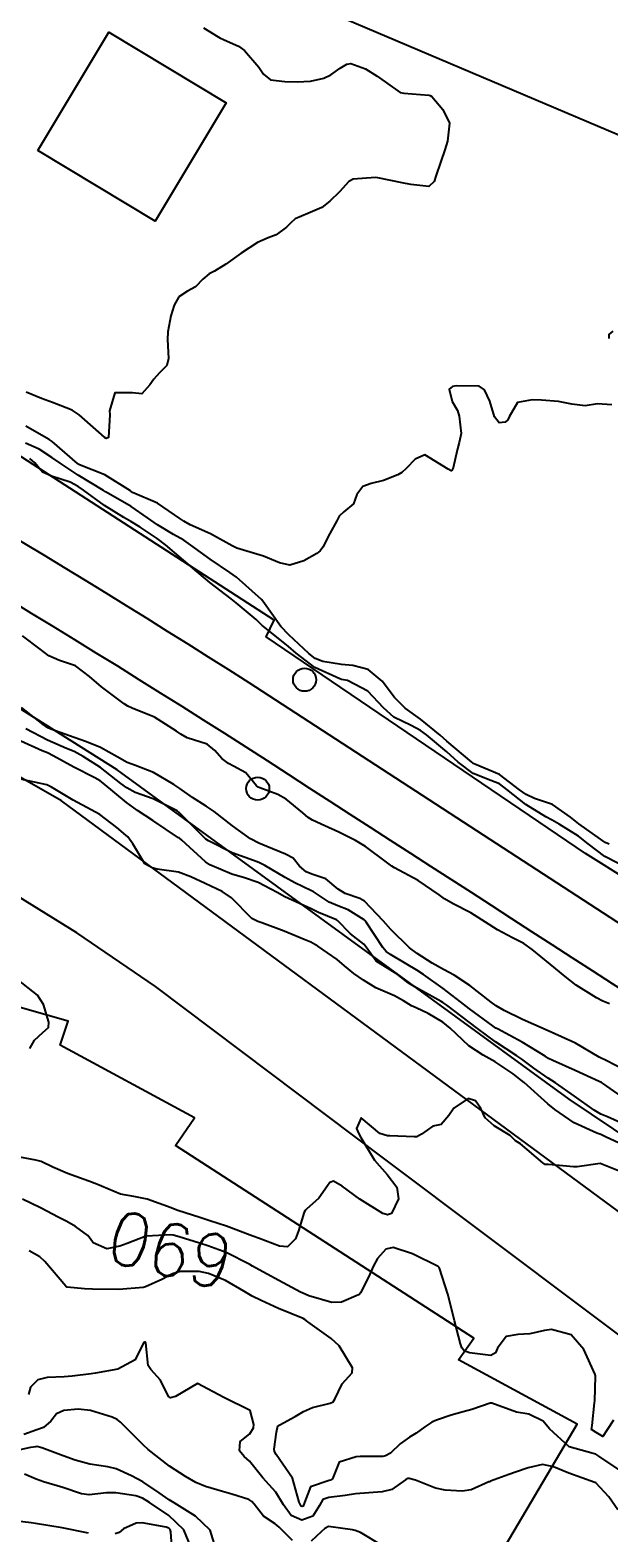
# Model space of a CAD drawing. Header units: metres. Extents: x 286371 to 293043, y 7462578 to 7466404.
# Drawn here: x 286467.2 to 286510.7, y 7466072.3 to 7466185.3 of the extents above; entities that cross this region are included whole.
import ezdxf
from ezdxf.enums import TextEntityAlignment as Align

# ---------------------------------------------------------------- set-up
doc = ezdxf.new("R2010")
doc.units = ezdxf.units.M
doc.header["$MEASUREMENT"] = 0
for name, color, linetype in [('Cotas', 45, 'Continuous'), ('Curvas de Nivel 1m', 11, 'Continuous'), ('Curvas de Nivel 5m', 15, 'Continuous'), ('Divisas', 45, 'Continuous'), ('Edificações', 30, 'Continuous'), ('Linha Férrea', 20, 'Continuous'), ('Postes', 20, 'Continuous'), ('Vias primárias', 230, 'Continuous')]:
    doc.layers.add(name, color=color, linetype=linetype)
doc.styles.add('Style-STANDARD', font='STANDARD.shx')

msp = doc.modelspace()

# ---------------------------------------------------------------- linework, layer by layer
at = {"layer": 'Curvas de Nivel 1m', "flags": 128}
for points, elevation in [([(286510.98, 7466162.64), (286510.67, 7466162.39), (286510.68, 7466162.08)], 699), ([(286510.9, 7466157.1), (286509.81, 7466157.18), (286508.9, 7466157.03), (286507.88, 7466157.14), (286506.9, 7466157.36), (286505.61, 7466157.45), (286504.9, 7466157.47), (286503.81, 7466157.27), (286503.18, 7466156.19), (286503.09, 7466155.98), (286502.88, 7466155.81), (286502.44, 7466155.76), (286502.07, 7466156.21), (286501.74, 7466157.38), (286501.34, 7466158.22), (286500.92, 7466158.5), (286499.2, 7466158.54), (286498.92, 7466158.47), (286498.68, 7466158.27), (286498.9, 7466157.35), (286499.31, 7466156.67), (286499.42, 7466156.25), (286499.57, 7466154.95), (286499.44, 7466154.26), (286499.31, 7466153.8), (286498.96, 7466152.26), (286498.91, 7466152.18), (286498.82, 7466152.13), (286498.59, 7466152.27), (286496.84, 7466153.35), (286496.13, 7466153.01), (286495.46, 7466152.31), (286495.12, 7466152.02), (286494.82, 7466151.85), (286493.74, 7466151.41), (286492.81, 7466151.18), (286492.2, 7466150.96), (286491.75, 7466150.37), (286491.5, 7466149.66), (286490.77, 7466149.06), (286490.42, 7466148.74), (286490.23, 7466148.39), (286489.72, 7466147.43), (286489.18, 7466146.41), (286489, 7466146.14), (286488.73, 7466145.94), (286487.76, 7466145.38), (286486.71, 7466145.06), (286485.94, 7466145.23), (286484.72, 7466145.73), (286482.98, 7466146.25), (286482.73, 7466146.34), (286482.38, 7466146.51), (286480.75, 7466147.41), (286479.22, 7466148.09), (286478.76, 7466148.36), (286478.46, 7466148.57), (286476.78, 7466149.7), (286474.9, 7466150.52), (286474.79, 7466150.58), (286474.73, 7466150.63), (286472.81, 7466151.85), (286470.92, 7466152.59), (286470.82, 7466152.64), (286470.75, 7466152.69), (286468.85, 7466154.35), (286468.63, 7466154.5), (286468.24, 7466154.72), (286466.87, 7466155.49)], 699), ([(286510.7, 7466124.08), (286510.4, 7466124.21), (286510.04, 7466124.45), (286508.42, 7466125.62), (286507.78, 7466126.12), (286506.44, 7466127.06), (286505.08, 7466127.53), (286504.45, 7466127.81), (286503.97, 7466128.18), (286502.47, 7466129.33), (286500.61, 7466130.11), (286500.48, 7466130.16), (286500.38, 7466130.24), (286498.51, 7466131.82), (286497.99, 7466132.27), (286496.53, 7466133.47), (286495.37, 7466134.31), (286494.56, 7466135.11), (286493.64, 7466136.34), (286492.59, 7466137.21), (286491.45, 7466137.51), (286490.59, 7466137.6), (286489.2, 7466137.81), (286488.61, 7466138.05), (286488.13, 7466138.42), (286486.63, 7466139.82), (286486.03, 7466140.45), (286484.67, 7466142.35), (286484.57, 7466142.48), (286482.7, 7466144.15), (286482.21, 7466144.51), (286480.72, 7466145.5), (286479.28, 7466146.56), (286478.74, 7466146.92), (286477.96, 7466147.36), (286476.76, 7466148.09), (286476.01, 7466148.61), (286474.78, 7466149.45), (286472.91, 7466150.53), (286472.79, 7466150.6), (286472.71, 7466150.66), (286470.81, 7466151.81), (286469.45, 7466152.71), (286468.83, 7466153.15), (286467.88, 7466153.77), (286466.85, 7466154.23)], 698), ([(286512.21, 7466122.21), (286510.38, 7466123.15), (286509.13, 7466124.1), (286508.4, 7466124.68), (286506.95, 7466125.6), (286506.42, 7466125.9), (286505.95, 7466126.15), (286504.44, 7466127.06), (286503.01, 7466128.2), (286502.46, 7466128.61), (286501.8, 7466128.87), (286500.47, 7466129.39), (286499.35, 7466130.25), (286498.5, 7466131.02), (286496.97, 7466132.29), (286496.52, 7466132.63), (286495.83, 7466133), (286494.53, 7466133.63), (286493.74, 7466134.34), (286492.56, 7466135.58), (286491.03, 7466136.38), (286490.58, 7466136.47), (286490.46, 7466136.5), (286488.59, 7466137.35), (286487.18, 7466138.44), (286486.62, 7466138.93), (286484.71, 7466140.47), (286484.64, 7466140.53), (286484.17, 7466140.96), (286482.67, 7466142.21), (286482.3, 7466142.51), (286480.69, 7466143.76), (286479.74, 7466144.55), (286478.72, 7466145.43), (286477.37, 7466146.58), (286476.74, 7466147.06), (286475.47, 7466147.9), (286474.76, 7466148.34), (286474.24, 7466148.63), (286472.78, 7466149.54), (286471.21, 7466150.68), (286470.8, 7466150.96), (286470.21, 7466151.28), (286468.81, 7466151.74), (286468.13, 7466152.04), (286467.56, 7466152.74), (286467.17, 7466153.08)], 697), ([(286510.72, 7466112.08), (286510.21, 7466112.3), (286509.75, 7466112.55), (286508.22, 7466113.5), (286507.39, 7466114.13), (286506.26, 7466115.06), (286504.9, 7466116.17), (286504.28, 7466116.61), (286503.44, 7466117.04), (286502.3, 7466117.64), (286501.41, 7466118.22), (286500.31, 7466118.92), (286498.98, 7466119.6), (286498.33, 7466119.98), (286497.93, 7466120.27), (286496.35, 7466121.36), (286494.56, 7466122.32), (286494.37, 7466122.43), (286493.97, 7466122.73), (286492.39, 7466123.9), (286491.63, 7466124.37), (286490.4, 7466124.98), (286489.34, 7466125.47), (286488.42, 7466125.89), (286488.08, 7466126.08), (286487.68, 7466126.43), (286486.44, 7466127.48), (286485.82, 7466127.83), (286484.45, 7466128.31), (286484.34, 7466128.36), (286484.2, 7466128.48), (286483.41, 7466129.44), (286482.48, 7466129.95), (286482.11, 7466130.14), (286481.61, 7466130.52), (286481.08, 7466131.12), (286480.51, 7466131.61), (286479, 7466132.08), (286478.52, 7466132.35), (286478.19, 7466132.58), (286476.54, 7466133.63), (286474.88, 7466134.3), (286474.55, 7466134.45), (286474.27, 7466134.64), (286472.57, 7466135.92), (286471.66, 7466136.68), (286470.6, 7466137.49), (286469.41, 7466137.9), (286468.61, 7466138.23), (286467.95, 7466138.73), (286466.63, 7466139.75)], 696), ([(286512.1, 7466104.79), (286510.26, 7466106.08), (286510.12, 7466106.17), (286509.94, 7466106.26), (286508.13, 7466107.09), (286506.46, 7466107.82), (286506.14, 7466107.99), (286505.89, 7466108.15), (286504.16, 7466109.2), (286502.3, 7466110.2), (286502.18, 7466110.27), (286501.99, 7466110.4), (286500.21, 7466111.72), (286499.53, 7466112.24), (286498.23, 7466113.25), (286496.75, 7466114.29), (286496.25, 7466114.61), (286495.46, 7466115.1), (286494.27, 7466115.79), (286493.95, 7466116.01), (286493.69, 7466116.33), (286492.44, 7466118.22), (286492.34, 7466118.35), (286492.3, 7466118.39), (286491.08, 7466119.14), (286490.32, 7466119.44), (286489.66, 7466119.73), (286488.61, 7466120.42), (286488.45, 7466120.54), (286488.34, 7466120.59), (286487.08, 7466121.18), (286486.35, 7466121.59), (286484.84, 7466122.48), (286484.37, 7466122.72), (286483.99, 7466122.87), (286482.38, 7466123.44), (286480.59, 7466124.34), (286480.39, 7466124.47), (286480.3, 7466124.55), (286478.42, 7466126.44), (286478.25, 7466126.58), (286476.44, 7466127.49), (286475.1, 7466127.97), (286474.46, 7466128.31), (286474.02, 7466128.64), (286472.48, 7466129.85), (286471.19, 7466130.68), (286470.5, 7466131.04), (286469.94, 7466131.27), (286468.51, 7466131.89), (286466.87, 7466132.75)], 694), ([(286512.07, 7466102.91), (286510.56, 7466103.59), (286510.08, 7466103.8), (286509.58, 7466104.09), (286508.1, 7466105.14), (286506.66, 7466106.14), (286506.12, 7466106.5), (286505.04, 7466107.26), (286504.14, 7466107.92), (286503.76, 7466108.18), (286502.16, 7466109.23), (286500.81, 7466110.23), (286500.19, 7466110.7), (286498.49, 7466111.98), (286498.21, 7466112.18), (286498.07, 7466112.27), (286496.23, 7466113.28), (286495.59, 7466113.67), (286494.78, 7466114.32), (286494.25, 7466114.64), (286493.2, 7466115.29), (286492.44, 7466116.35), (286492.28, 7466116.57), (286491.27, 7466117.36), (286490.3, 7466118.34), (286490.21, 7466118.4), (286488.86, 7466118.96), (286488.32, 7466119.23), (286486.88, 7466119.89), (286486.33, 7466120.13), (286485.75, 7466120.46), (286484.34, 7466121.2), (286483.3, 7466121.55), (286482.35, 7466121.84), (286480.71, 7466122.54), (286480.37, 7466122.77), (286478.59, 7466124.38), (286478.39, 7466124.55), (286478.36, 7466124.57), (286476.41, 7466125.86), (286475.28, 7466126.62), (286474.44, 7466127.22), (286472.7, 7466128.66), (286472.47, 7466128.84), (286472.07, 7466129.07), (286470.48, 7466129.87), (286468.94, 7466130.72), (286468.5, 7466130.95), (286468.12, 7466131.11), (286466.51, 7466131.83)], 693), ([(286512.04, 7466101.34), (286510.46, 7466102.08), (286510.06, 7466102.26), (286509.77, 7466102.38), (286508.07, 7466103.14), (286506.62, 7466104.14), (286506.09, 7466104.58), (286504.3, 7466106.17), (286504.12, 7466106.33), (286503.49, 7466106.82), (286502.14, 7466107.73), (286501.24, 7466108.22), (286500.16, 7466108.94), (286498.75, 7466110.26), (286498.19, 7466110.7), (286497.11, 7466111.37), (286496.21, 7466111.8), (286495.86, 7466111.95), (286495.25, 7466112.31), (286494.57, 7466112.68), (286494.22, 7466112.85), (286493.18, 7466113.3), (286492.24, 7466113.86), (286491.51, 7466114.38), (286490.81, 7466114.94), (286490.26, 7466115.42), (286488.82, 7466116.42), (286488.28, 7466116.71), (286487.79, 7466116.93), (286486.29, 7466117.56), (286484.61, 7466118.17), (286484.3, 7466118.27), (286483.85, 7466118.49), (286482.33, 7466120.05), (286481.62, 7466120.53), (286480.34, 7466121.13), (286479.27, 7466121.64), (286478.36, 7466121.98), (286476.74, 7466122.22), (286476.36, 7466122.3), (286475.81, 7466122.61), (286474.91, 7466124.1), (286474.53, 7466124.63), (286474.4, 7466124.76), (286473.72, 7466125.34), (286472.43, 7466126.32), (286471.8, 7466126.67), (286470.44, 7466127.39), (286468.81, 7466128.37), (286468.46, 7466128.54), (286467.54, 7466128.74), (286466.47, 7466128.96)], 692), ([(286467.17, 7466108.74), (286467.54, 7466109.36), (286468.17, 7466109.93), (286468.58, 7466110.32), (286468.61, 7466110.72), (286468.2, 7466112.04), (286467.75, 7466112.73), (286466.23, 7466113.93)], 691), ([(286512.01, 7466099.29), (286510.02, 7466100.08), (286508.28, 7466099.85), (286508.02, 7466099.85), (286506.15, 7466100.02), (286506.02, 7466100.01), (286505.9, 7466100.02), (286505.71, 7466100.15), (286504.04, 7466101.56), (286503.67, 7466101.8), (286503.27, 7466102.19), (286502.06, 7466102.92), (286501.39, 7466103.53), (286501.05, 7466104.23), (286500.66, 7466104.8), (286500.1, 7466104.98), (286499.02, 7466104.26), (286498.65, 7466103.69), (286498.07, 7466103.03), (286497.44, 7466102.9), (286496.61, 7466102.3), (286496.26, 7466102.1), (286496.05, 7466102.09), (286494.23, 7466102.16), (286494.05, 7466102.17), (286493.46, 7466102.34), (286492.08, 7466103.53), (286491.71, 7466102.72), (286491.86, 7466102.37), (286492.05, 7466102.04), (286493.07, 7466100.35), (286494.01, 7466099.26), (286494.75, 7466098.32), (286494.86, 7466097.44), (286494.35, 7466096.33), (286494.05, 7466096.24), (286493.96, 7466096.25), (286493.7, 7466096.34), (286491.98, 7466097.42), (286490.64, 7466098.38), (286490, 7466098.77), (286489.72, 7466098.67), (286489.55, 7466098.4), (286488.9, 7466097.49), (286487.97, 7466096.66), (286487.85, 7466096.55), (286487.79, 7466096.43), (286487.36, 7466095.02), (286487.14, 7466094.44), (286486.54, 7466093.83), (286485.93, 7466093.87), (286484.35, 7466094.48), (286483.94, 7466094.63), (286483.72, 7466094.71), (286481.95, 7466095.37), (286480.7, 7466095.79), (286479.96, 7466096.03), (286478.3, 7466096.57), (286477.98, 7466096.69), (286477.8, 7466096.76), (286475.99, 7466097.4), (286475, 7466097.61), (286473.99, 7466097.78), (286472.08, 7466098.59), (286472, 7466098.62), (286471.88, 7466098.67), (286470.01, 7466099.35), (286468.91, 7466099.82), (286468.03, 7466100.24), (286467.64, 7466100.35), (286466.03, 7466100.63)], 691), ([(286511.67, 7466076.91), (286509.93, 7466078.09), (286509.69, 7466078.24), (286509.49, 7466078.3), (286507.7, 7466078.79), (286506.21, 7466080.15), (286505.73, 7466080.73), (286504.65, 7466081.26), (286503.74, 7466081.41), (286501.89, 7466082.07), (286501.75, 7466082.08), (286500.37, 7466081.61), (286499.74, 7466081.44), (286498.82, 7466081.17), (286497.73, 7466080.81), (286497.37, 7466080.64), (286496.86, 7466080.29), (286496.2, 7466079.82), (286495.71, 7466079.52), (286494.99, 7466079.03), (286494.28, 7466078.33), (286493.9, 7466078.12), (286493.69, 7466078.08), (286491.99, 7466078.06), (286491.69, 7466078.05), (286490.42, 7466077.64), (286489.91, 7466076.39), (286489.77, 7466076.29), (286489.66, 7466076.27), (286488.27, 7466075.8), (286487.74, 7466074.42), (286487.71, 7466074.35), (286487.63, 7466074.32), (286487.56, 7466074.35), (286487.5, 7466074.43), (286487.42, 7466074.65), (286486.9, 7466076.44), (286485.69, 7466078.21), (286485.55, 7466078.46), (286485.54, 7466078.62), (286485.72, 7466079.89), (286485.8, 7466080.37), (286485.95, 7466080.45), (286487.1, 7466081.07), (286487.74, 7466081.46), (286488.41, 7466081.75), (286489.75, 7466082.09), (286489.96, 7466082.18), (286490.1, 7466082.39), (286490.63, 7466083.53), (286491.4, 7466084.37), (286491.42, 7466084.74), (286490.42, 7466086.39), (286489.82, 7466086.93), (286488.06, 7466088.2), (286487.84, 7466088.36), (286487.71, 7466088.43), (286485.86, 7466089.2), (286484.55, 7466089.79), (286483.87, 7466090.13), (286483.26, 7466090.49), (286481.89, 7466091.29), (286480.6, 7466091.83), (286479.9, 7466091.98), (286478.48, 7466091.98), (286477.89, 7466091.8), (286477.1, 7466091.37), (286475.88, 7466090.83), (286475.7, 7466090.78), (286473.87, 7466090.63), (286471.88, 7466090.65), (286471.29, 7466090.68), (286469.99, 7466090.8), (286469.89, 7466090.86), (286468.3, 7466092.73), (286467.92, 7466093.07), (286467.14, 7466093.53)], 689), ([(286511.35, 7466074.07), (286510.68, 7466075.04), (286509.7, 7466076.09), (286509.65, 7466076.11), (286509.63, 7466076.12), (286507.66, 7466076.81), (286506.51, 7466077.3), (286505.68, 7466077.48), (286504.62, 7466077.22), (286503.67, 7466076.9), (286503.15, 7466076.71), (286501.77, 7466076.21), (286501.7, 7466076.18), (286501.66, 7466076.17), (286500.32, 7466075.57), (286499.65, 7466075.47), (286498.37, 7466075.55), (286497.66, 7466075.68), (286496.15, 7466076.3), (286495.67, 7466076.42), (286495.57, 7466076.41), (286495.41, 7466076.31), (286494.38, 7466075.6), (286493.65, 7466075.42), (286492.65, 7466075.35), (286491.65, 7466075.27), (286490.87, 7466075.15), (286489.64, 7466075), (286489.2, 7466074.84), (286488.95, 7466074.4), (286488.43, 7466073.6), (286487.62, 7466073.28), (286486.82, 7466073.64), (286486.24, 7466074.45), (286485.65, 7466075.38), (286485.15, 7466075.95), (286484.68, 7466076.47), (286483.68, 7466077.71), (286483.28, 7466078.08), (286482.94, 7466078.5), (286482.99, 7466079.21), (286483.71, 7466079.77), (286483.98, 7466080.22), (286484, 7466080.48), (286483.74, 7466081.52), (286481.75, 7466082.51), (286479.77, 7466083.55), (286478.12, 7466082.58), (286477.75, 7466082.48), (286477.6, 7466082.59), (286477, 7466083.82), (286476.26, 7466084.6), (286476.08, 7466084.9), (286475.89, 7466086.61), (286475.87, 7466086.67), (286475.81, 7466086.67), (286475.73, 7466086.62), (286475.09, 7466085.33), (286473.78, 7466084.64), (286472.12, 7466084.33), (286471.78, 7466084.28), (286470.37, 7466084.1), (286469.77, 7466084.06), (286468.48, 7466084.01), (286467.77, 7466083.83), (286467.22, 7466083.29), (286467.08, 7466082.74)], 688), ([(286486.92, 7466071.77), (286486.2, 7466072.45), (286485.91, 7466072.76), (286485.61, 7466073), (286484.73, 7466073.58), (286484.03, 7466074.49), (286483.85, 7466074.7), (286483.64, 7466074.84), (286482.36, 7466075.23), (286481.65, 7466075.44), (286480.37, 7466075.83), (286479.66, 7466076.11), (286478.88, 7466076.57), (286477.68, 7466077.35), (286476.07, 7466078.61), (286475.7, 7466078.96), (286474, 7466080.64), (286473.73, 7466080.86), (286473.36, 7466081.02), (286471.74, 7466081.54), (286470.8, 7466081.63), (286469.74, 7466081.52), (286469.18, 7466081.27), (286468.76, 7466080.72), (286468.2, 7466080.24), (286467.71, 7466080.07), (286466.73, 7466079.73)], 687), ([(286481.26, 7466070.84), (286480.73, 7466072.54), (286479.62, 7466073.6), (286478.01, 7466074.58), (286477.64, 7466074.81), (286476.9, 7466075.35), (286475.66, 7466076.16), (286474.81, 7466076.63), (286473.67, 7466077.14), (286473.03, 7466077.3), (286471.68, 7466077.5), (286470.58, 7466077.79), (286469.69, 7466078.11), (286468.09, 7466078.73), (286467.7, 7466078.82), (286467.62, 7466078.81), (286467.22, 7466078.74), (286465.97, 7466078.48)], 686), ([(286471.6, 7466072.31), (286469.6, 7466072.7), (286467.61, 7466073.03), (286467.27, 7466073.08), (286465.61, 7466073.29)], 684), ([(286477.89, 7466070.58), (286477.77, 7466072.42), (286477.71, 7466072.58), (286477.61, 7466072.68), (286477.42, 7466072.77), (286475.61, 7466073.08), (286475.16, 7466073.07), (286474.22, 7466072.64), (286473.89, 7466072.35), (286473.6, 7466072.26)], 684), ([(286493.59, 7466071.4), (286492.03, 7466072.36), (286491.61, 7466072.51), (286491.42, 7466072.55), (286489.61, 7466072.82), (286489.34, 7466072.67), (286489.06, 7466072.4), (286488.3, 7466071.7)], 687)]:
    msp.add_lwpolyline(points, dxfattribs=dict(at, elevation=elevation))
at = {"layer": 'Curvas de Nivel 5m', "flags": 128}
for points, elevation in [([(286480.22, 7466185.44), (286481.32, 7466184.75), (286481.46, 7466184.67), (286481.79, 7466184.52), (286482.85, 7466184.05), (286483.3, 7466183.73), (286484.37, 7466182.48), (286484.74, 7466181.94), (286485.27, 7466181.53), (286486.33, 7466181.39), (286487.27, 7466181.38), (286488.26, 7466181.43), (286489.27, 7466181.65), (286489.78, 7466181.89), (286490.48, 7466182.39), (286490.98, 7466182.69), (286491.29, 7466182.74), (286492.4, 7466182.36), (286493.28, 7466181.8), (286495, 7466180.57), (286495.26, 7466180.51), (286497.16, 7466180.38), (286497.26, 7466180.35), (286497.37, 7466180.28), (286498.21, 7466179.29), (286498.69, 7466178.26), (286498.55, 7466176.91), (286498.34, 7466176.27), (286498.06, 7466175.39), (286497.68, 7466174.28), (286497.54, 7466173.89), (286497.14, 7466173.5), (286495.79, 7466173.65), (286495.15, 7466173.79), (286493.33, 7466174.16), (286493.15, 7466174.18), (286491.46, 7466174.06), (286491.15, 7466173.88), (286490.43, 7466173.1), (286489.71, 7466172.4), (286489.12, 7466171.94), (286488.05, 7466171.49), (286487.11, 7466171.07), (286486.78, 7466170.77), (286486.46, 7466170.45), (286485.68, 7466169.88), (286485.09, 7466169.64), (286484.28, 7466169.29), (286483.06, 7466168.5), (286481.91, 7466167.67), (286481.05, 7466167.15), (286480.64, 7466166.95), (286480.18, 7466166.55), (286479.62, 7466165.97), (286479.03, 7466165.65), (286478.37, 7466165.22), (286478.01, 7466164.58), (286477.78, 7466163.79), (286477.55, 7466162.59), (286477.53, 7466162.02), (286477.59, 7466160.58), (286477.46, 7466160.06), (286476.93, 7466159.51), (286476.49, 7466159.04), (286476.19, 7466158.61), (286475.59, 7466157.93), (286474.9, 7466158.01), (286473.56, 7466157.99), (286473.16, 7466156.65), (286473.18, 7466156.35), (286473.08, 7466154.65), (286472.92, 7466154.58), (286472.85, 7466154.6), (286472.78, 7466154.66), (286470.88, 7466156.34), (286470.36, 7466156.69), (286468.89, 7466157.28), (286468.06, 7466157.57), (286466.91, 7466158.06)], 700), ([(286512.13, 7466106.98), (286510.36, 7466107.87), (286510.14, 7466107.97), (286509.95, 7466108.09), (286508.16, 7466109.12), (286506.35, 7466109.96), (286506.17, 7466110.04), (286505.9, 7466110.15), (286504.19, 7466110.9), (286502.8, 7466111.59), (286502.21, 7466111.94), (286501.82, 7466112.21), (286500.23, 7466113.47), (286499.05, 7466114.25), (286498.25, 7466114.67), (286497.39, 7466115.15), (286496.27, 7466115.88), (286495.69, 7466116.3), (286494.29, 7466117.68), (286493.72, 7466118.33), (286492.33, 7466119.8), (286491.98, 7466120.01), (286490.87, 7466120.38), (286490.34, 7466120.71), (286489.42, 7466121.47), (286488.36, 7466121.84), (286487.93, 7466122), (286487.44, 7466122.43), (286486.96, 7466123.03), (286486.38, 7466123.34), (286484.97, 7466123.9), (286484.39, 7466124.16), (286483.75, 7466124.49), (286482.41, 7466125.47), (286481.03, 7466126.54), (286480.43, 7466126.93), (286479.4, 7466127.6), (286478.45, 7466128.26), (286477.99, 7466128.58), (286476.47, 7466129.48), (286475.11, 7466129.99), (286474.49, 7466130.22), (286473.74, 7466130.65), (286472.5, 7466131.36), (286471.43, 7466131.77), (286470.52, 7466132.11), (286468.77, 7466132.72), (286468.53, 7466132.82), (286468.18, 7466133.08), (286466.55, 7466134.35)], 695), ([(286511.02, 7466080.79), (286510.55, 7466080.08), (286510.23, 7466079.57), (286509.71, 7466079.88), (286509.37, 7466080.1), (286509.42, 7466080.4), (286509.6, 7466082.1), (286509.61, 7466082.25), (286509.67, 7466084.1), (286509.64, 7466084.24), (286508.79, 7466086.11), (286507.83, 7466087.21), (286506.37, 7466087.61), (286505.83, 7466087.54), (286504.73, 7466087.28), (286503.83, 7466087.23), (286502.95, 7466087.08), (286502.3, 7466086.21), (286502.15, 7466085.87), (286501.81, 7466085.65), (286500.2, 7466085.85), (286499.81, 7466086.01), (286499.63, 7466086.25), (286499.53, 7466086.54), (286499.07, 7466088.26), (286498.83, 7466089.29), (286498.57, 7466090.26), (286497.95, 7466092.23), (286497.93, 7466092.27), (286497.9, 7466092.3), (286497.84, 7466092.34), (286495.92, 7466093.3), (286494.48, 7466093.77), (286493.92, 7466093.64), (286493.29, 7466092.96), (286492.96, 7466092.35), (286492.65, 7466091.6), (286492.02, 7466090.36), (286491.95, 7466090.28), (286491.87, 7466090.23), (286490.58, 7466089.67), (286489.86, 7466089.65), (286488.14, 7466090.15), (286487.87, 7466090.26), (286487.51, 7466090.43), (286485.89, 7466091.3), (286484.13, 7466092.25), (286483.9, 7466092.38), (286483.71, 7466092.49), (286481.92, 7466093.39), (286480.56, 7466093.9), (286479.93, 7466094.1), (286478.41, 7466094.57), (286477.95, 7466094.71), (286477.78, 7466094.74), (286475.94, 7466094.64), (286475.92, 7466094.63), (286475.84, 7466094.61), (286474.48, 7466094.08), (286473.93, 7466093.87), (286472.96, 7466093.68), (286471.94, 7466094.12), (286471.72, 7466094.45), (286471.54, 7466094.67), (286470.62, 7466095.36), (286469.96, 7466095.73), (286469.32, 7466096.06), (286468.04, 7466096.73), (286468, 7466096.76), (286467.97, 7466096.77), (286466.63, 7466097.4)], 690), ([(286479.57, 7466070.55), (286478.76, 7466072.57), (286477.62, 7466073.65), (286476.18, 7466074.61), (286475.64, 7466074.93), (286475.14, 7466075.12), (286473.64, 7466075.35), (286472.95, 7466075.35), (286471.64, 7466075.18), (286471.06, 7466075.26), (286469.65, 7466075.75), (286468.2, 7466076.18), (286467.66, 7466076.36), (286466.78, 7466076.75)], 685)]:
    msp.add_lwpolyline(points, dxfattribs=dict(at, elevation=elevation))
at = {"layer": 'Divisas'}
for points in [[(286689.3, 7466009.74), (286677.52, 7466017.39), (286662.56, 7466026.63), (286648.05, 7466035.76), (286633.27, 7466045.7), (286619.45, 7466054.69), (286593.93, 7466070.97), (286569.47, 7466087.24), (286541.47, 7466105.2), (286536.11, 7466108.89), (286535.15, 7466106.96), (286508.92, 7466123.39), (286484.92, 7466139.67), (286485.54, 7466140.91), (286461.33, 7466156.54), (286437.16, 7466169.78), (286405.27, 7466186.57), (286399.12, 7466189.44), (286382.44, 7466198.04), (286381.9, 7466198.3)], [(286507.7, 7466104.93), (286473.74, 7466129.68), (286455.95, 7466140.87), (286434.36, 7466151.57), (286422.63, 7466157.12), (286421.87, 7466155.37), (286412.78, 7466160.07), (286390.75, 7466171.35), (286381.9, 7466175.4)], [(286685.16, 7465992.21), (286659.38, 7466007.13), (286629.37, 7466024.28), (286592.03, 7466048.15), (286555.38, 7466071.32), (286556.16, 7466072.98), (286540.05, 7466082.19), (286539.18, 7466080.45), (286527.64, 7466089.18), (286519.5, 7466096.98), (286507.7, 7466104.93)]]:
    msp.add_lwpolyline(points, dxfattribs=at)
at = {"layer": 'Edificações'}
msp.add_lwpolyline([(286467.77, 7466176.22), (286473.11, 7466185.1), (286481.94, 7466179.8), (286476.6, 7466170.91)], close=True, dxfattribs=at)
msp.add_lwpolyline([(286501.92, 7466069.73), (286508.28, 7466080.5), (286499.38, 7466085.34), (286500.53, 7466086.97), (286478.13, 7466101.44), (286479.54, 7466103.51), (286469.45, 7466108.98), (286470.06, 7466110.78), (286465.92, 7466111.97)], dxfattribs=at)
at = {"layer": 'Linha Férrea'}
for points in [[(286381.9, 7466191.54, -0.034817), (286483.63, 7466136.23), (286637.59, 7466036.03), (286881.46, 7465875.71), (287117.31, 7465719.49, 0.005418), (287238.16, 7465637.94, 0.010292), (287320.61, 7465583.02, 0.018788), (287399.32, 7465533.46, 0.057979), (287521.87, 7465481.39), (287711.72, 7465426.48, -0.002898), (287879.49, 7465377.76), (287927.28, 7465363.25), (287977.96, 7465347.67), (288011.31, 7465337.66), (288037.94, 7465330.83), (288090.19, 7465315.26), (288107.16, 7465310.12)], [(287835.18, 7465381.47, 0.010304), (287693.16, 7465427.51), (287537.99, 7465472.45, -0.040382), (287441.99, 7465506.86, -0.042368), (287320.57, 7465578.57, -0.008489), (287246.96, 7465627.06, -0.004773), (287110.87, 7465718.76), (286883.88, 7465869.13), (286836.14, 7465900.58), (286681.72, 7466001.99, 0.002623), (286488.21, 7466128.28, 0.036116), (286381.9, 7466186.94, 0.036116)]]:
    msp.add_lwpolyline(points, format="xyb", dxfattribs=at)
at = {"layer": 'Postes'}
for centre in [(286487.82, 7466136.44), (286484.3, 7466128.26)]:
    msp.add_circle(centre, 0.866, dxfattribs=at)
at = {"layer": 'Vias primárias'}
for points in [[(286478.16, 7466191.51), (286513.77, 7466176.38), (286520.76, 7466172.54), (286541.1, 7466160.68), (286558.25, 7466149.93), (286582.1, 7466133.62), (286597.38, 7466121.59), (286613.14, 7466108.41), (286624.71, 7466098.6), (286639.12, 7466086.57), (286654.04, 7466074.07), (286668.35, 7466062.15)], [(286656.7, 7466001.32), (286641.76, 7466010.76), (286614.01, 7466028.14), (286582.86, 7466047.13), (286534.43, 7466078.59), (286518.74, 7466091.08), (286469.55, 7466127.35), (286439.38, 7466144.59), (286419.58, 7466154.66), (286405.85, 7466161.19), (286381.9, 7466172.66)], [(286517.06, 7466082.98), (286493.75, 7466100.48), (286476.62, 7466113.4), (286470.7, 7466117.42), (286456.55, 7466126.2), (286445.72, 7466132.21), (286430.26, 7466140.35), (286414.18, 7466148.51), (286397.56, 7466157.31), (286381.9, 7466165.18)]]:
    msp.add_lwpolyline(points, dxfattribs=at)

# ---------------------------------------------------------------- texts
at = {"layer": 'Cotas', "style": 'Style-STANDARD'}
msp.add_text('690', height=4, rotation=165.7799, dxfattribs=at).set_placement((286477.75, 7466093.6, 690), align=Align.MIDDLE_CENTER)

doc.saveas('drawing.dxf')
